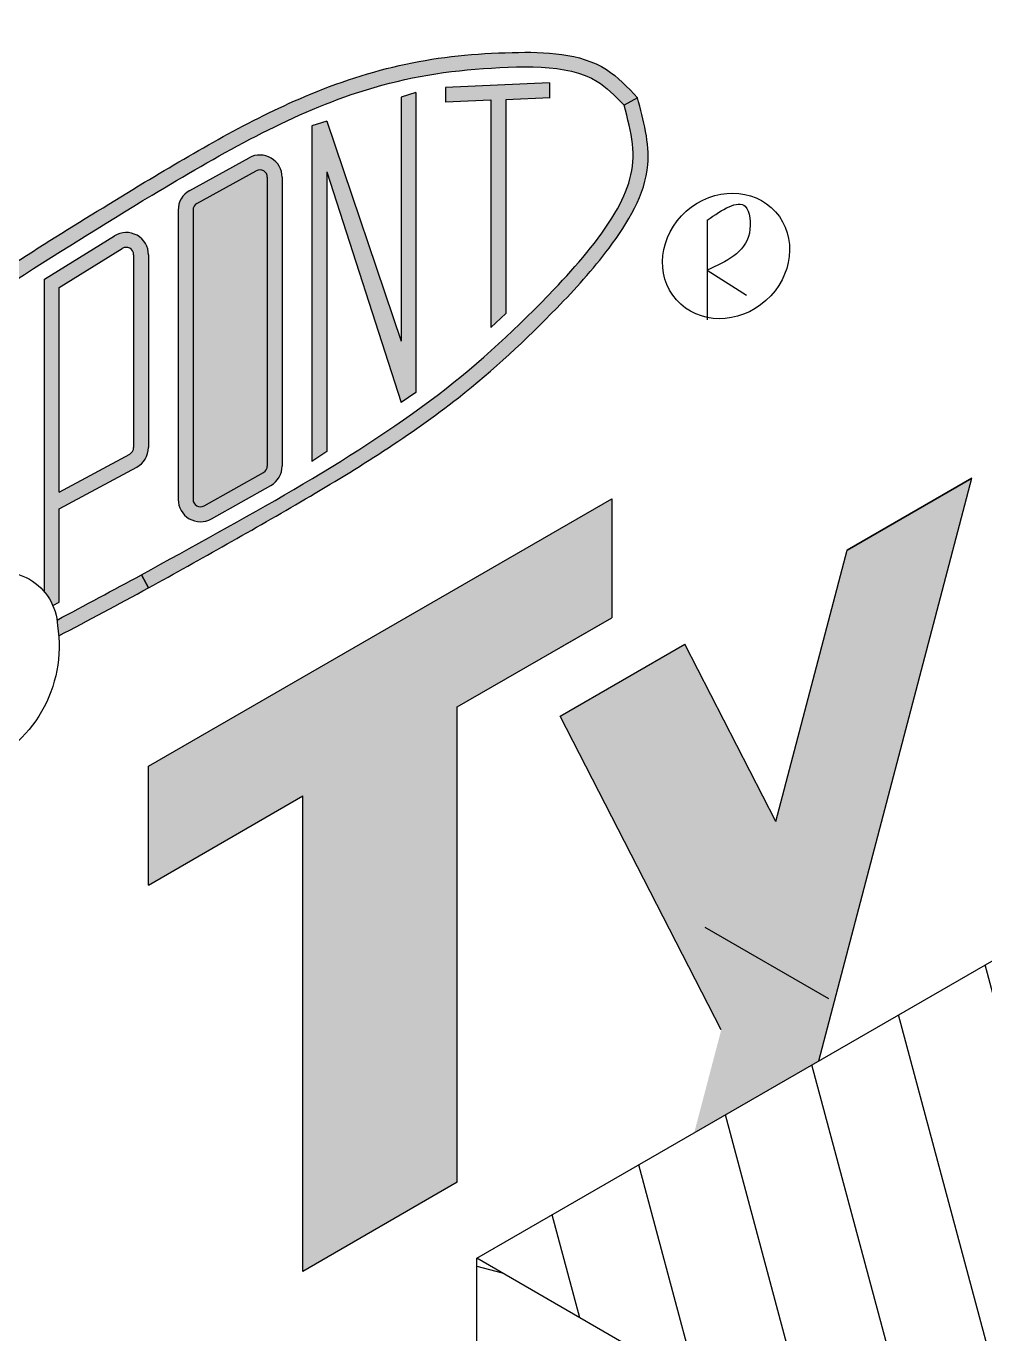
# Model space of a CAD drawing. Extents: x -30.3 to 51, y 0 to 66.
# Drawn here: x 13.346 to 15.362, y 41.537 to 44.287 of the extents above; entities that cross this region are included whole.
import ezdxf

# ---------------------------------------------------------------- set-up
doc = ezdxf.new("R2010")
doc.units = 0
doc.header["$LTSCALE"] = 1.5
doc.header["$MEASUREMENT"] = 0
for name, color, linetype in [('BRICK', 13, 'CONTINUOUS'), ('DUPONTLOGO', 242, 'CONTINUOUS'), ('FASTENING', 7, 'CONTINUOUS'), ('TYVEK_TEXT', 182, 'CONTINUOUS')]:
    doc.layers.add(name, color=color, linetype=linetype)

# ---------------------------------------------------------------- blocks, each defined once
blk = doc.blocks.new('A$C1409495A')
at = {"layer": 'DUPONTLOGO', "color": 242}
for p, q in [((0.2343235615273898, 0.523827359091797), (0.2343235615273898, 1.616091367395711e-07)), ((0.2343235615273898, 0.2619137603504669), (0.4408312526641112, 0.1288168849679323))]:
    blk.add_line(p, q, dxfattribs=at)
blk.add_ellipse((0.333973993873542, 0.3360725358395484), major_axis=(0.2603864479023359, 0.231586749987972), ratio=0.9031737347499492, dxfattribs=at)
blk.add_spline([(0.2343235615273898, 0.523827359091797), (0.4345512185534517, 0.5967801724010542), (0.456416738787766, 0.4563911861724819), (0.2343235615273898, 0.2619137603504669)], degree=3, dxfattribs=at)

msp = doc.modelspace()

# ---------------------------------------------------------------- hatches: boundary and pattern name
at = {"layer": 'BRICK', "linetype": 'CONTINUOUS'}
h = msp.add_hatch(dxfattribs=at)
h.set_pattern_fill('ANSI31', color=256, scale=1.6245, angle=59.99999999999999, style=0)
h.set_pattern_definition([(105, (49.71314095259748, 5.909963170277777), (-0.1961433131008239, -0.05255644234613058), [])])
h.paths.add_polyline_path([(22.41377784162815, 55.61160665744985), (22.39603121739803, 55.62188042727497), (21.90082583854728, 55.33597346849135), (21.9411698425885, 55.26355636475311), (21.98097064441973, 55.20562995739136), (22.01983084488719, 55.159902535382), (22.05735304483704, 55.12408238770116), (22.09313984511541, 55.09587780332481), (22.12679384656844, 55.07299707122908), (22.15791765004253, 55.05314848038975), (22.18611385638353, 55.03404031978307), (22.21119676807208, 55.01384824306887), (22.23382749412606, 54.99261736264248), (22.25487884519727, 54.97086015558347), (22.27522363193836, 54.9490890989705), (22.29573466500127, 54.92781666988324), (22.31728475503794, 54.90755534540085), (22.34074671270064, 54.88881760260268), (22.36699334864146, 54.87211591856791), (22.39658344661055, 54.85777347695139), (22.42881968275106, 54.84535628771002), (22.46269070630393, 54.83424106737624), (22.49718516650643, 54.82380453248359), (22.53129171261002, 54.81342339956199), (22.56399899384507, 54.80247438514656), (22.59429565945663, 54.79033420576862), (22.62117035868534, 54.77637957796097), (22.64396502077961, 54.76020883021827), (22.66343469501757, 54.74230673888389), (22.68068771068464, 54.72337969226346), (22.69683239706588, 54.704134078663), (22.71297708344767, 54.68527628638756), (22.73023009911466, 54.66751270374316), (22.74969977335255, 54.6515497190354), (22.77249443544687, 54.63809372056984), (22.79936648259702, 54.62760871491751), (22.8296445836584, 54.61958918171066), (22.86230147540014, 54.6132872188469), (22.89630989459172, 54.60795492422364), (22.93064257800352, 54.6028443957389), (22.96427226240321, 54.59720773128977), (22.99617168456123, 54.59029702877405), (23.0253135812468, 54.58136438608935), (23.05088218237969, 54.56979807459459), (23.07290769048144, 54.55553105949436), (23.09445098277917, 54.53608815754758), (23.15793142489133, 54.43726371716688), (23.80098681046299, 54.80853191713049)])
h.paths.add_polyline_path([(21.90082583854728, 54.14213884071993), (21.90082583854728, 54.18228208970381), (21.62288765654787, 54.02181440550838), (21.66196545177357, 53.95167013455725), (21.70176625360481, 53.89374372719546), (21.74062645407227, 53.84801630518614), (21.77814865402209, 53.81219615750531), (21.81393545430047, 53.78399157312898), (21.84758945575352, 53.76111084103306), (21.87871325922768, 53.74126225019379), (21.90690946556859, 53.7221540895872), (21.93199237725716, 53.70196201287302), (21.95462310331108, 53.68073113244668), (21.97567445438242, 53.65897392538751), (21.99601924112351, 53.63720286877479), (22.01653027418635, 53.61593043968733), (22.03808036422297, 53.59566911520505), (22.06154232188567, 53.57693137240683), (22.08778895782644, 53.56022968837211), (22.11737905579566, 53.54588724675552), (22.14961529193608, 53.53347005751411), (22.18348631548855, 53.52235483718064), (22.21798077570152, 53.51191830228551), (22.25208732179472, 53.50153716936629), (22.28479460303009, 53.49058815495066), (22.3150912686417, 53.47844797557278), (22.34196596787037, 53.46449334776516), (22.36476062996467, 53.44832260002242), (22.38423030420259, 53.43042050868809), (22.40148331986959, 53.41149346206774), (22.41762800625138, 53.39224784846677), (22.43377269263267, 53.37339005619177), (22.45102570829972, 53.35562647354736), (22.47049538253764, 53.33966348883953), (22.49329004463192, 53.32620749037401), (22.52016209178205, 53.31572248472168), (22.55044019284334, 53.30770295151483), (22.58309708458506, 53.30140098865106), (22.6171055037774, 53.29606869402781), (22.65143818718836, 53.29095816554303), (22.68506787158837, 53.2853215010939), (22.71696729374647, 53.27841079857819), (22.74610919043188, 53.26947815589349), (22.77167779156469, 53.25791184439876), (22.79370329966649, 53.24364482929852), (22.81524659196423, 53.22420192735173), (22.87872703407638, 53.12537748697104), (23.27031759824462, 53.35146240460569)])
h.paths.add_polyline_path([(21.62162144773233, 52.83025261052408), (21.62162144773233, 52.87640361708323), (20.79187927696849, 52.39735175143477), (20.79187927696849, 52.39434787264682), (22.19613611007606, 51.58359981204078), (22.9885117720897, 52.04107811380366)])
h.paths.add_polyline_path([(20.79187927696848, 51.24666425143473), (19.16477784162824, 50.30725679974219), (20.57163611007607, 49.49500679974219), (22.19873754541635, 50.43441425143471)])
h.paths.add_polyline_path([(19.16477784162824, 49.15656929974217), (18.35382855929835, 48.68686557389588), (18.43366303934399, 48.67075012135076), (18.49731625628082, 48.64995832561429), (18.54738824003512, 48.62579408297206), (18.58647902053343, 48.59956128970969), (18.61718862770216, 48.57256384211264), (18.64211709146777, 48.54610563646659), (18.66386444175657, 48.52149056905709), (18.68503070849515, 48.50002253616965), (18.70768659724142, 48.48262638363795), (18.73178551607977, 48.46871075548782), (18.75675154872627, 48.45730524529311), (18.78200877889645, 48.4474394466278), (18.80698129030694, 48.43814295306602), (18.83109316667312, 48.42844535818117), (18.85376849171095, 48.41737625554759), (18.87443134913665, 48.40396523873902), (18.89271828585621, 48.38753949269605), (18.90911570153664, 48.36861656782574), (18.92432245903504, 48.34801160590182), (18.93903742120878, 48.32653974869775), (18.95395945091423, 48.3050161379883), (18.96978741100935, 48.28425591554606), (18.98722016435094, 48.26507422314524), (19.0069565737962, 48.24828620255948), (19.02943450719536, 48.23444606386895), (19.05404785237117, 48.22306429037945), (19.07992950213945, 48.21339043370318), (19.10621234931767, 48.20467404545204), (19.13202928671708, 48.19616467723897), (19.15651320715806, 48.18711188067536), (19.17879700345502, 48.17676520737371), (19.19801356842384, 48.16437420894616), (19.21365385427324, 48.14943319525809), (19.22664105078394, 48.13241550918743), (19.23825640712946, 48.11403925186535), (19.24978117248351, 48.09502252442288), (19.26249659601951, 48.07608342799126), (19.27768392691122, 48.0579400637015), (19.29662441433205, 48.04131053268488), (19.32059930745574, 48.02691293607239), (19.3504801647005, 48.01493180852056), (19.38549978146331, 48.00341741878695), (19.42448126238577, 47.98988646915468), (19.46624771210972, 47.97185566190657), (19.50962223527683, 47.94684169932561), (19.55342793652872, 47.91236128369478), (19.59648792050707, 47.86593111729709), (19.63762529185362, 47.80506790241542), (20.57163611007607, 48.34431929974217)])
h.paths.add_polyline_path([(18.35382855929825, 47.42495802101784), (18.3538285592983, 47.53167225571428), (17.1888742075472, 46.85908554713716), (17.22795200277288, 46.78894127618607), (17.26775280460415, 46.73101486882424), (17.30661300507162, 46.6852874468149), (17.34413520502148, 46.64946729913405), (17.37992200529986, 46.62126271475771), (17.41357600675289, 46.59838198266198), (17.44469981022678, 46.57853339182277), (17.47289601656784, 46.55942523121604), (17.49797892825653, 46.53923315450175), (17.52060965431043, 46.51800227407544), (17.54166100538187, 46.49624506701621), (17.56200579212311, 46.47447401040314), (17.58251682518565, 46.45320158131618), (17.60406691522236, 46.43294025683377), (17.62752887288501, 46.41420251403562), (17.65377550882579, 46.39750083000086), (17.68336560679498, 46.38315838838432), (17.71560184293535, 46.370741199143), (17.74947286648839, 46.35962597880918), (17.78396732669307, 46.3491894439161), (17.81807387279418, 46.33880831099502), (17.85078115402946, 46.32785929657945), (17.88107781964107, 46.31571911720153), (17.90795251886973, 46.30176448939392), (17.93074718096403, 46.28559374165119), (17.95021685520195, 46.26769165031684), (17.96746987086895, 46.2487646036965), (17.98361455725073, 46.22951899009558), (17.9997592436321, 46.21066119782046), (18.01701225929904, 46.19289761517613), (18.036481933537, 46.1769346304683), (18.05927659563127, 46.16347863200276), (18.08614864278137, 46.15299362635046), (18.1164267438428, 46.1449740931436), (18.14908363558455, 46.13867213027983), (18.18309205477673, 46.13333983565671), (18.21742473818762, 46.12822930717178), (18.25105442258763, 46.12259264272269), (18.28295384474576, 46.11568194020695), (18.31209574143118, 46.10674929752228), (18.33766434256408, 46.09518298602752), (18.35968985066582, 46.08091597092729), (18.38123314296356, 46.06147306898051), (18.44471358507574, 45.96264862859977), (19.6656681542136, 46.66756707775988)])
h.paths.add_polyline_path([(16.74812144773214, 44.21837634225966), (16.74812144773215, 44.25701561788115), (15.91837927692604, 43.77796375220825), (17.32003467473581, 42.96871763097167), (18.11631425126991, 43.42844985883382)])
h.paths.add_polyline_path([(17.31742971637489, 41.82253391513708), (15.91577431856507, 42.63178003637365), (14.29387927696834, 41.69537849751046), (15.69553467477813, 40.88613237627388)])
h = msp.add_hatch(dxfattribs=at)
h.set_pattern_fill('ANSI31', color=256, scale=1.6245, angle=300.0000000000001, style=0)
h.set_pattern_definition([(345, (49.71314095259748, 5.909963170277777), (0.05255644234613062, 0.1961433131008239), [])])
h.paths.add_polyline_path([(15.69813611011834, 40.88463043687992), (14.29387927696834, 41.69537849751045), (14.2938792769684, 40.74994942510327), (15.69553819303418, 39.93850940753997), (15.69813611011829, 39.94000931566782)])
h.paths.add_polyline_path([(17.32263611007603, 42.96721569157772), (15.91837927692604, 43.77796375220827), (15.9183792769261, 42.83253467980106), (17.32003819299187, 42.02109466223776), (17.32263611007599, 42.02259457036561)])
h.paths.add_polyline_path([(20.57163611007607, 49.49500679974218), (19.16477784162833, 50.30725679974214), (19.16477784162832, 49.35882791658049), (20.56903819299148, 48.54588189161411), (20.57163611007607, 48.54738179974223)])
h.paths.add_polyline_path([(19.63762529185364, 47.80506790241541), (19.59648792050707, 47.86593111729709), (19.55342793652871, 47.9123612836948), (19.50962223527683, 47.94684169932562), (19.46624771210972, 47.97185566190659), (19.42448126238575, 47.98988646915466), (19.3854997814634, 48.00341741878694), (19.35048016470041, 48.01493180852058), (19.32059930745579, 48.02691293607237), (19.29662441433209, 48.04131053268487), (19.27768392691122, 48.05794006370152), (19.26249659601957, 48.07608342799119), (19.24978117248347, 48.09502252442293), (19.23825640712957, 48.11403925186519), (19.22664105078398, 48.13241550918738), (19.21365385427323, 48.1494331952581), (19.19801356842385, 48.16437420894616), (19.17879700345508, 48.17676520737368), (19.15651320715808, 48.18711188067537), (19.13202928671707, 48.19616467723893), (19.10621234931826, 48.20467404545235), (19.0799295021395, 48.21339043370322), (19.05404785237118, 48.22306429037945), (19.02943450719535, 48.23444606386897), (19.00695657379622, 48.24828620255946), (18.98722016435095, 48.26507422314523), (18.96978741100935, 48.28425591554605), (18.95395945091424, 48.30501613798828), (18.93903742120822, 48.32653974869855), (18.92432245903503, 48.34801160590187), (18.90911570153664, 48.36861656782575), (18.89271828585621, 48.38753949269606), (18.87443134913661, 48.40396523873905), (18.85376849171092, 48.41737625554762), (18.83109316667295, 48.42844535818124), (18.80698129030672, 48.43814295306594), (18.78200877889599, 48.44743944662805), (18.75675154872629, 48.45730524529311), (18.73178551607982, 48.46871075548779), (18.70768659724147, 48.48262638363792), (18.68503070849515, 48.50002253616965), (18.66386444175663, 48.52149056905702), (18.64211709146782, 48.54610563646652), (18.61718862770211, 48.5725638421127), (18.58647902053338, 48.59956128970973), (18.54738824003505, 48.62579408297211), (18.49731625628078, 48.64995832561429), (18.43366303934397, 48.67075012135076), (18.35382855929834, 48.68686557389588), (18.35382855929834, 47.62721663785616), (19.66497197097392, 46.87022763617908), (19.67330337757427, 46.92260903451763), (19.67510917739699, 46.96708682256315), (19.67185406726464, 47.00498231996286), (19.66500274399972, 47.037616846364), (19.65601990442477, 47.06631172141372), (19.64637024536217, 47.09238826475964), (19.63751846363487, 47.11716779604826), (19.63092925606496, 47.14197163492746), (19.62766790038057, 47.16788362955854), (19.62720199793122, 47.19503774216011), (19.62859973097191, 47.22333046346498), (19.63092928175797, 47.25265828420811), (19.63325883254334, 47.282917695116), (19.63465656558403, 47.31400518692816), (19.63419066313469, 47.34581725037484), (19.63092930745028, 47.37825037618929), (19.62441966765251, 47.41150850703087), (19.61612486032973, 47.4470253932669), (19.60798698893704, 47.486542237191), (19.60194815692958, 47.53180024109692), (19.59995046776241, 47.58454060727856), (19.60393602489065, 47.64650453802961), (19.61584693176935, 47.719433235644)])
at = {"layer": 'DUPONTLOGO'}
h = msp.add_hatch(color=256, dxfattribs=at)
edge = h.paths.add_edge_path()
edge.add_spline(control_points=[(13.59514009067264, 43.95874030722057), (13.4618972280987, 43.87734941821892), (13.19766745452491, 43.71594567953867), (12.86208263807114, 43.45767721349778), (12.57525694328318, 43.21063446886802), (12.57500092214762, 43.01391763878555), (12.57491657249214, 42.94910659570169)], knot_values=[0, 0, 0, 0, 0.2326628988775917, 0.4613865531098924, 0.6535218754829092, 0.7479263056417517, 0.7479263056417517, 0.7479263056417517, 0.7479263056417517], degree=3, periodic=0)
edge.add_spline(control_points=[(12.57491657249214, 42.94910659570169), (12.57517205008716, 42.94748409661582), (12.57542752768216, 42.94586159752998), (12.57568422766292, 42.94424013915343)], knot_values=[0, 0, 0, 0, 0.002347442690703379, 0.002347442690703379, 0.002347442690703379, 0.002347442690703379], degree=3, periodic=0)
edge.add_line((12.57568422766292, 42.94424013915337), (12.60655857596199, 42.94912943759066))
edge.add_spline(control_points=[(12.60655857596198, 42.94912943759065), (12.60642885127359, 42.94993015740004), (12.60629943559504, 42.95073522700383), (12.60617024844126, 42.95154465090896)], knot_values=[0.001174582396085617, 0.001174582396085617, 0.001174582396085617, 0.001174582396085617, 0.002358172592852494, 0.002358172592852494, 0.002358172592852494, 0.002358172592852494], degree=3, periodic=0)
edge.add_spline(control_points=[(12.60617024844781, 42.95154465086923), (12.60630245920867, 43.02943049767739), (12.60800538022597, 43.10076140729779), (12.66168280487548, 43.22306716004078), (12.71093313093672, 43.27923303913268), (12.85306182156294, 43.40981922388544), (12.94642719431161, 43.48170199920163), (13.12313883386134, 43.61650337665925), (13.21205131890867, 43.67949427490336), (13.404792979521, 43.80584202594414), (13.50797163076943, 43.8688748024988), (13.61112383755647, 43.93188733093208)], knot_values=[0.001204580648238207, 0.001204580648238207, 0.001204580648238207, 0.001204580648238207, 0.1148556554967574, 0.1148556554967574, 0.2297113109935148, 0.2297113109935148, 0.3984913275604529, 0.3984913275604529, 0.5672713441273911, 0.5672713441273911, 0.7479263056417517, 0.7479263056417517, 0.7479263056417517, 0.7479263056417517], degree=3, periodic=0)
edge.add_spline(control_points=[(13.61112383755647, 43.93188733093208), (13.74753560128495, 44.01308395807678), (13.88306942593357, 44.09289709132306), (14.11529465317147, 44.17206912278595), (14.20081380659924, 44.18949987521429), (14.38076067969461, 44.20352630397704), (14.48439384567585, 44.20939267003201), (14.56610866673484, 44.15928663979515), (14.58422550448998, 44.14123860987547), (14.60362968346947, 44.12082738505165)], knot_values=[0, 0, 0, 0, 0.2378461726929006, 0.2378461726929006, 0.3759363467751121, 0.3759363467751121, 0.5140265208573236, 0.5140265208573236, 0.5560477353908875, 0.5560477353908875, 0.5560477353908875, 0.5560477353908875], degree=3, periodic=0)
edge.add_line((14.60362968346956, 44.12082738505162), (14.63172690648025, 44.13660659570171))
edge.add_spline(control_points=[(14.63172690648028, 44.13660659570169), (14.61111498828916, 44.15842643776556), (14.54342610431133, 44.23008210533489), (14.35585271141802, 44.23594905736741), (14.14474157816705, 44.21592734560061), (13.87834699565358, 44.12731407857313), (13.7048448934572, 44.0240401004658), (13.59514009067264, 43.95874030722057)], knot_values=[0, 0, 0, 0, 0.04405701235799464, 0.1446818277776674, 0.2573902707972445, 0.3686265973318987, 0.5599067828171413, 0.5599067828171413, 0.5599067828171413, 0.5599067828171413], degree=3, periodic=0)
for points in [[(13.94707173948622, 43.37157227250264), (13.97832173948596, 43.39223512058819), (13.97832173948644, 43.98031728500649), (14.13457173948622, 43.49554936101708), (14.16582173948617, 43.5162122091028), (14.16582173948619, 44.14757576286217), (14.13457173948644, 44.13753220671119), (14.13457173948639, 43.62478153937689), (13.97832173948632, 44.08731442595609), (13.94707173948619, 44.07727086980504)], [(14.35466312224946, 44.13241688254927), (14.44707173948607, 44.13638711223475), (14.44707173948614, 44.16766594100192), (14.22832173948617, 44.15826759948711), (14.22832173948617, 44.12698877071995), (14.32341312224946, 44.13107426233287), (14.32341312224946, 43.65322989081405), (14.35466312224946, 43.68249485751422)], [(13.88457173948607, 43.96914070631117, 0.5705986825332025), (13.8150886630159, 44.01020334752331), (13.69008866301577, 43.94138143360447, 0.2733997692986072), (13.66582173948609, 43.90031879239237), (13.6658217394863, 43.29156769805694, 0.5736723652124411), (13.73568419119567, 43.25071622698294), (13.86068419119554, 43.3210547334828, 0.2709125763483361), (13.88457173948619, 43.36190620455681)]]:
    msp.add_hatch(color=256, dxfattribs=at).paths.add_polyline_path(points)
h = msp.add_hatch(color=256, dxfattribs=at)
edge = h.paths.add_edge_path()
edge.add_spline(control_points=[(14.63172690648028, 44.13660659570169), (14.64465410493015, 44.08910194494012), (14.67506337447696, 43.97735447426123), (14.58029827416925, 43.82137559654451), (14.43884642288434, 43.66598987479079), (14.23339102374187, 43.47512456283604), (13.93660468199034, 43.29094436083155), (13.71379399580631, 43.16687279273611), (13.6033217394862, 43.10535659570166)], knot_values=[0, 0, 0, 0, 0.07140672790437241, 0.16797347427779, 0.251697098529822, 0.3916885399395568, 0.5846187000068773, 0.7743438912938334, 0.7743438912938334, 0.7743438912938334, 0.7743438912938334], degree=3, periodic=0)
edge.add_line((13.6033217394862, 43.10535659570173), (13.58855619544078, 43.13290276905885))
edge.add_spline(control_points=[(13.58855613943581, 43.13290273789735), (13.80276901555338, 43.25217637894622), (14.02119877980752, 43.36628598137778), (14.30039991085625, 43.57913250050401), (14.38199362788221, 43.65492105639475), (14.50372080744567, 43.78319985177273), (14.54992455905306, 43.83607097650869), (14.61314040940736, 43.94235034049395), (14.62753723550834, 43.98801639470488), (14.61835919953503, 44.06496525458527), (14.61134936429027, 44.09229819968731), (14.60362968346947, 44.12082738505159)], knot_values=[0.0002505584379334802, 0.0002505584379334802, 0.0002505584379334802, 0.0002505584379334802, 0.3681301305683303, 0.3681301305683303, 0.5353339496185356, 0.5353339496185356, 0.6400473331687101, 0.6400473331687101, 0.7273425474151587, 0.7273425474151587, 0.7705355621334626, 0.7705355621334626, 0.7705355621334626, 0.7705355621334626], degree=3, periodic=0)
edge.add_line((14.60362968346947, 44.12082738505161), (14.63172690648019, 44.13660659570169))
h = msp.add_hatch(color=256, dxfattribs=at)
h.paths.add_polyline_path([(13.41582173960033, 43.30700769440565), (13.56386022778792, 43.38679957783136, 0.275800775116446), (13.57207173927565, 43.4005538794455), (13.57207173944992, 43.80621341239256, 0.588095559058059), (13.548204160204, 43.81948746650402), (13.41582173979803, 43.73728405055085)], flags=16)
edge = h.paths.add_edge_path()
edge.add_arc((13.29339754618338, 43.02061967948267), 0.1188454220048194, 23.72908569242336, 39.89990447274311)
edge.add_line((13.38457173949935, 43.09685287962989), (13.38457173972936, 43.75466386881731))
edge.add_line((13.38457173972936, 43.75466386881731), (13.53171900171229, 43.84603557471348))
edge.add_arc((13.55644673944991, 43.80621341239927), 0.04687500000000371, -2.4595976810815046e-08, 121.83838590974469, ccw=False)
edge.add_line((13.60332173944992, 43.80621341237914), (13.60332173927577, 43.40055387943209))
edge.add_arc((13.55644673927576, 43.40055387945222), 0.04687500000000619, 298.3244090050853, 359.9999999753953, ccw=False)
edge.add_line((13.57868720481235, 43.35929097458942), (13.41582173958407, 43.27150743684407))
edge.add_line((13.41582173958407, 43.27150743684407), (13.41582173949392, 43.07578898459547))
edge.add_line((13.41582173949392, 43.07578898459547), (13.40219558964299, 43.06844456914134))
h = msp.add_hatch(color=256, dxfattribs=at)
edge = h.paths.add_edge_path()
edge.add_arc((13.29339754618337, 43.02061967948265), 0.1188454220048194, 2.708658705008718, 8.28048422070314)
edge.add_line((13.41100399295714, 43.03773569562989), (13.41230338128309, 43.03842914976853))
edge.add_line((13.41230338128309, 43.03842914976853), (13.41438265885408, 43.03953903776373))
edge.add_line((13.41438265885408, 43.03953903776373), (13.41646260818517, 43.04064950492823))
edge.add_line((13.41646260818517, 43.04064950492823), (13.41854322142283, 43.04176054311807))
edge.add_line((13.41854322142283, 43.04176054311807), (13.42062449071356, 43.04287214418932))
edge.add_line((13.42062449071356, 43.04287214418932), (13.42270640820386, 43.04398429999802))
edge.add_line((13.42270640820386, 43.04398429999802), (13.42478896604023, 43.04509700240024))
edge.add_line((13.42478896604023, 43.04509700240024), (13.42687215636915, 43.04621024325202))
edge.add_line((13.42687215636915, 43.04621024325202), (13.42895597133711, 43.04732401440943))
edge.add_line((13.42895597133711, 43.04732401440943), (13.43104040309063, 43.04843830772851))
edge.add_line((13.43104040309063, 43.04843830772851), (13.43312544377618, 43.04955311506533))
edge.add_line((13.43312544377618, 43.04955311506533), (13.43521108554026, 43.05066842827594))
edge.add_line((13.43521108554026, 43.05066842827594), (13.43729732052937, 43.0517842392164))
edge.add_line((13.43729732052937, 43.0517842392164), (13.43938414089, 43.05290053974274))
edge.add_line((13.43938414089, 43.05290053974274), (13.44147153876864, 43.05401732171106))
edge.add_line((13.44147153876864, 43.05401732171106), (13.44355950631179, 43.05513457697737))
edge.add_line((13.44355950631179, 43.05513457697737), (13.44564803566594, 43.05625229739776))
edge.add_line((13.44564803566594, 43.05625229739776), (13.44773711897758, 43.05737047482827))
edge.add_line((13.44773711897758, 43.05737047482827), (13.44982674839322, 43.05848910112496))
edge.add_line((13.44982674839322, 43.05848910112496), (13.45191691605934, 43.05960816814387))
edge.add_line((13.45191691605934, 43.05960816814387), (13.45400761412243, 43.06072766774108))
edge.add_line((13.45400761412243, 43.06072766774108), (13.45609883472899, 43.06184759177263))
edge.add_line((13.45609883472899, 43.06184759177263), (13.45819057002553, 43.06296793209458))
edge.add_line((13.45819057002553, 43.06296793209458), (13.46028281215851, 43.06408868056299))
edge.add_line((13.46028281215851, 43.06408868056299), (13.46237555327446, 43.0652098290339))
edge.add_line((13.46237555327446, 43.0652098290339), (13.46446878551985, 43.06633136936338))
edge.add_line((13.46446878551985, 43.06633136936338), (13.46656250104118, 43.06745329340747))
edge.add_line((13.46656250104118, 43.06745329340747), (13.46865669198494, 43.06857559302225))
edge.add_line((13.46865669198494, 43.06857559302225), (13.47075135049764, 43.06969826006376))
edge.add_line((13.47075135049764, 43.06969826006376), (13.47284646872575, 43.07082128638805))
edge.add_line((13.47284646872575, 43.07082128638805), (13.47494203881579, 43.07194466385119))
edge.add_line((13.47494203881579, 43.07194466385119), (13.47703805291424, 43.07306838430922))
edge.add_line((13.47703805291424, 43.07306838430922), (13.47913450316758, 43.07419243961822))
edge.add_line((13.47913450316758, 43.07419243961822), (13.48123138172233, 43.07531682163421))
edge.add_line((13.48123138172233, 43.07531682163421), (13.48332868072496, 43.07644152221327))
edge.add_line((13.48332868072496, 43.07644152221327), (13.48542639232199, 43.07756653321145))
edge.add_line((13.48542639232199, 43.07756653321145), (13.4875245086599, 43.0786918464848))
edge.add_line((13.4875245086599, 43.0786918464848), (13.48962302188518, 43.07981745388938))
edge.add_line((13.48962302188518, 43.07981745388938), (13.49172192414433, 43.08094334728126))
edge.add_line((13.49172192414433, 43.08094334728126), (13.49382120758383, 43.08206951851646))
edge.add_line((13.49382120758383, 43.08206951851646), (13.4959208643502, 43.08319595945107))
edge.add_line((13.4959208643502, 43.08319595945107), (13.49802088658992, 43.08432266194113))
edge.add_line((13.49802088658992, 43.08432266194113), (13.50012126644948, 43.0854496178427))
edge.add_line((13.50012126644948, 43.0854496178427), (13.50222199607537, 43.08657681901182))
edge.add_line((13.50222199607537, 43.08657681901182), (13.50432306761411, 43.08770425730457))
edge.add_line((13.50432306761411, 43.08770425730457), (13.50642447321216, 43.08883192457699))
edge.add_line((13.50642447321216, 43.08883192457699), (13.50852620501604, 43.08995981268514))
edge.add_line((13.50852620501604, 43.08995981268514), (13.51062825517223, 43.09108791348508))
edge.add_line((13.51062825517223, 43.09108791348508), (13.51273061582722, 43.09221621883285))
edge.add_line((13.51273061582722, 43.09221621883285), (13.51483327912752, 43.09334472058451))
edge.add_line((13.51483327912752, 43.09334472058451), (13.51693623721961, 43.09447341059613))
edge.add_line((13.51693623721961, 43.09447341059613), (13.51903948225, 43.09560228072376))
edge.add_line((13.51903948225, 43.09560228072376), (13.52114300636517, 43.09673132282344))
edge.add_line((13.52114300636517, 43.09673132282344), (13.52324680171161, 43.09786052875125))
edge.add_line((13.52324680171161, 43.09786052875125), (13.52535086043583, 43.09898989036322))
edge.add_line((13.52535086043583, 43.09898989036322), (13.52745517468431, 43.10011939951542))
edge.add_line((13.52745517468431, 43.10011939951542), (13.52955973660355, 43.10124904806391))
edge.add_line((13.52955973660355, 43.10124904806391), (13.53166453834004, 43.10237882786473))
edge.add_line((13.53166453834004, 43.10237882786473), (13.53376957204029, 43.10350873077395))
edge.add_line((13.53376957204029, 43.10350873077395), (13.53587482985077, 43.10463874864762))
edge.add_line((13.53587482985077, 43.10463874864762), (13.53798030391799, 43.10576887334179))
edge.add_line((13.53798030391799, 43.10576887334179), (13.54008598638843, 43.10689909671252))
edge.add_line((13.54008598638843, 43.10689909671252), (13.5421918694086, 43.10802941061587))
edge.add_line((13.5421918694086, 43.10802941061587), (13.54429794512498, 43.10915980690789))
edge.add_line((13.54429794512498, 43.10915980690789), (13.54640420568409, 43.11029027744463))
edge.add_line((13.54640420568409, 43.11029027744463), (13.54851064323239, 43.11142081408216))
edge.add_line((13.54851064323239, 43.11142081408216), (13.55061724991639, 43.11255140867652))
edge.add_line((13.55061724991639, 43.11255140867652), (13.55272401788258, 43.11368205308378))
edge.add_line((13.55272401788258, 43.11368205308378), (13.55483093927746, 43.11481273915998))
edge.add_line((13.55483093927746, 43.11481273915998), (13.55693800624752, 43.11594345876119))
edge.add_line((13.55693800624752, 43.11594345876119), (13.55904521093926, 43.11707420374345))
edge.add_line((13.55904521093926, 43.11707420374345), (13.56115254549916, 43.11820496596283))
edge.add_line((13.56115254549916, 43.11820496596283), (13.56326000207373, 43.11933573727539))
edge.add_line((13.56326000207373, 43.11933573727539), (13.56536757280945, 43.12046650953716))
edge.add_line((13.56536757280945, 43.12046650953716), (13.56747524985282, 43.12159727460421))
edge.add_line((13.56747524985282, 43.12159727460421), (13.56958302535034, 43.1227280243326))
edge.add_line((13.56958302535034, 43.1227280243326), (13.57169089144849, 43.12385875057839))
edge.add_line((13.57169089144849, 43.12385875057839), (13.57379884029379, 43.12498944519761))
edge.add_line((13.57379884029379, 43.12498944519761), (13.5759068640327, 43.12612010004634))
edge.add_line((13.5759068640327, 43.12612010004634), (13.57801495481173, 43.12725070698063))
edge.add_line((13.57801495481173, 43.12725070698063), (13.58012310477738, 43.12838125785653))
edge.add_line((13.58012310477738, 43.12838125785653), (13.58223130607614, 43.12951174453011))
edge.add_line((13.58223130607614, 43.12951174453011), (13.58433955085449, 43.1306421588574))
edge.add_line((13.58433955085449, 43.1306421588574), (13.58644783125895, 43.13177249269447))
edge.add_line((13.58644783125895, 43.13177249269447), (13.58855613943599, 43.13290273789737))
edge.add_line((13.58855613943599, 43.13290273789737), (13.60332168290304, 43.10535656552027))
edge.add_line((13.60332168290304, 43.10535656552027), (13.60121344509738, 43.10422648938793))
edge.add_line((13.60121344509738, 43.10422648938793), (13.59910515848567, 43.10309638925321))
edge.add_line((13.59910515848567, 43.10309638925321), (13.59699688742821, 43.10196630147646))
edge.add_line((13.59699688742821, 43.10196630147646), (13.5948886397021, 43.10083623223668))
edge.add_line((13.5948886397021, 43.10083623223668), (13.59278042308448, 43.09970618771285))
edge.add_line((13.59278042308448, 43.09970618771285), (13.59067224535246, 43.09857617408396))
edge.add_line((13.59067224535246, 43.09857617408396), (13.58856411428317, 43.097446197529))
edge.add_line((13.58856411428317, 43.097446197529), (13.58645603765372, 43.09631626422696))
edge.add_line((13.58645603765372, 43.09631626422696), (13.58434802324124, 43.09518638035683))
edge.add_line((13.58434802324124, 43.09518638035683), (13.58224007882284, 43.0940565520976))
edge.add_line((13.58224007882284, 43.0940565520976), (13.58013221217564, 43.09292678562824))
edge.add_line((13.58013221217564, 43.09292678562824), (13.57802443107678, 43.09179708712777))
edge.add_line((13.57802443107678, 43.09179708712777), (13.57591674330336, 43.09066746277514))
edge.add_line((13.57591674330336, 43.09066746277514), (13.57380915663252, 43.08953791874938))
edge.add_line((13.57380915663252, 43.08953791874938), (13.57170167884136, 43.08840846122945))
edge.add_line((13.57170167884136, 43.08840846122945), (13.56959431770701, 43.08727909639434))
edge.add_line((13.56959431770701, 43.08727909639434), (13.56748708100659, 43.08614983042305))
edge.add_line((13.56748708100659, 43.08614983042305), (13.56537997651722, 43.08502066949457))
edge.add_line((13.56537997651722, 43.08502066949457), (13.56327301201603, 43.08389161978787))
edge.add_line((13.56327301201603, 43.08389161978787), (13.56116619528013, 43.08276268748195))
edge.add_line((13.56116619528013, 43.08276268748195), (13.55905953408664, 43.08163387875581))
edge.add_line((13.55905953408664, 43.08163387875581), (13.55695303621268, 43.08050519978842))
edge.add_line((13.55695303621268, 43.08050519978842), (13.55484670943538, 43.07937665675878))
edge.add_line((13.55484670943538, 43.07937665675878), (13.55274056153185, 43.07824825584586))
edge.add_line((13.55274056153185, 43.07824825584586), (13.55063460027922, 43.07712000322867))
edge.add_line((13.55063460027922, 43.07712000322867), (13.54852883345461, 43.07599190508619))
edge.add_line((13.54852883345461, 43.07599190508619), (13.54642326883513, 43.07486396759742))
edge.add_line((13.54642326883513, 43.07486396759742), (13.54431791419792, 43.07373619694132))
edge.add_line((13.54431791419792, 43.07373619694132), (13.54221277732007, 43.07260859929691))
edge.add_line((13.54221277732007, 43.07260859929691), (13.54010786597873, 43.07148118084315))
edge.add_line((13.54010786597873, 43.07148118084315), (13.53800318795101, 43.07035394775905))
edge.add_line((13.53800318795101, 43.07035394775905), (13.53589875101403, 43.06922690622359))
edge.add_line((13.53589875101403, 43.06922690622359), (13.5337945629449, 43.06810006241576))
edge.add_line((13.5337945629449, 43.06810006241576), (13.53169063152076, 43.06697342251455))
edge.add_line((13.53169063152076, 43.06697342251455), (13.52958696451873, 43.06584699269894))
edge.add_line((13.52958696451873, 43.06584699269894), (13.52748356971592, 43.06472077914793))
edge.add_line((13.52748356971592, 43.06472077914793), (13.52538045488945, 43.0635947880405))
edge.add_line((13.52538045488945, 43.0635947880405), (13.52327762781644, 43.06246902555564))
edge.add_line((13.52327762781644, 43.06246902555564), (13.52117509627402, 43.06134349787235))
edge.add_line((13.52117509627402, 43.06134349787235), (13.51907286803931, 43.0602182111696))
edge.add_line((13.51907286803931, 43.0602182111696), (13.51697095088941, 43.05909317162639))
edge.add_line((13.51697095088941, 43.05909317162639), (13.51486935260147, 43.0579683854217))
edge.add_line((13.51486935260147, 43.0579683854217), (13.51276808095259, 43.05684385873452))
edge.add_line((13.51276808095259, 43.05684385873452), (13.51066714371991, 43.05571959774385))
edge.add_line((13.51066714371991, 43.05571959774385), (13.50856654868053, 43.05459560862867))
edge.add_line((13.50856654868053, 43.05459560862867), (13.50646630361159, 43.05347189756797))
edge.add_line((13.50646630361159, 43.05347189756797), (13.50436641629019, 43.05234847074074))
edge.add_line((13.50436641629019, 43.05234847074074), (13.50226689449346, 43.05122533432596))
edge.add_line((13.50226689449346, 43.05122533432596), (13.50016774599853, 43.05010249450262))
edge.add_line((13.50016774599853, 43.05010249450262), (13.49806897858251, 43.04897995744972))
edge.add_line((13.49806897858251, 43.04897995744972), (13.49597060002251, 43.04785772934623))
edge.add_line((13.49597060002251, 43.04785772934623), (13.49387261809568, 43.04673581637116))
edge.add_line((13.49387261809568, 43.04673581637116), (13.49177504057911, 43.04561422470349))
edge.add_line((13.49177504057911, 43.04561422470349), (13.48967787524994, 43.0444929605222))
edge.add_line((13.48967787524994, 43.0444929605222), (13.4875811298853, 43.04337203000629))
edge.add_line((13.4875811298853, 43.04337203000629), (13.48548481226227, 43.04225143933473))
edge.add_line((13.48548481226227, 43.04225143933473), (13.48338893015802, 43.04113119468654))
edge.add_line((13.48338893015802, 43.04113119468654), (13.48129349134964, 43.04001130224067))
edge.add_line((13.48129349134964, 43.04001130224067), (13.47919850361425, 43.03889176817614))
edge.add_line((13.47919850361425, 43.03889176817614), (13.47710397472899, 43.03777259867193))
edge.add_line((13.47710397472899, 43.03777259867193), (13.47500991247096, 43.03665379990701))
edge.add_line((13.47500991247096, 43.03665379990701), (13.47291632461729, 43.0355353780604))
edge.add_line((13.47291632461729, 43.0355353780604), (13.47082321894511, 43.03441733931106))
edge.add_line((13.47082321894511, 43.03441733931106), (13.46873060323152, 43.033299689838))
edge.add_line((13.46873060323152, 43.033299689838), (13.46663848525366, 43.0321824358202))
edge.add_line((13.46663848525366, 43.0321824358202), (13.46454687278864, 43.03106558343664))
edge.add_line((13.46454687278864, 43.03106558343664), (13.46245577361359, 43.02994913886631))
edge.add_line((13.46245577361359, 43.02994913886631), (13.46036519550561, 43.02883310828821))
edge.add_line((13.46036519550561, 43.02883310828821), (13.45827514624185, 43.02771749788133))
edge.add_line((13.45827514624185, 43.02771749788133), (13.45618563359941, 43.02660231382464))
edge.add_line((13.45618563359941, 43.02660231382464), (13.45409666535541, 43.02548756229714))
edge.add_line((13.45409666535541, 43.02548756229714), (13.45200824928698, 43.02437324947783))
edge.add_line((13.45200824928698, 43.02437324947783), (13.44992039317124, 43.02325938154567))
edge.add_line((13.44992039317124, 43.02325938154567), (13.44783310478531, 43.02214596467967))
edge.add_line((13.44783310478531, 43.02214596467967), (13.4457463919063, 43.02103300505882))
edge.add_line((13.4457463919063, 43.02103300505882), (13.44366026231134, 43.01992050886209))
edge.add_line((13.44366026231134, 43.01992050886209), (13.44157472377756, 43.01880848226849))
edge.add_line((13.44157472377756, 43.01880848226849), (13.43948978408206, 43.017696931457))
edge.add_line((13.43948978408206, 43.017696931457), (13.43740545100198, 43.0165858626066))
edge.add_line((13.43740545100198, 43.0165858626066), (13.43532173231442, 43.01547528189628))
edge.add_line((13.43532173231442, 43.01547528189628), (13.43323863579652, 43.01436519550504))
edge.add_line((13.43323863579652, 43.01436519550504), (13.43115616922539, 43.01325560961186))
edge.add_line((13.43115616922539, 43.01325560961186), (13.42907434037816, 43.01214653039573))
edge.add_line((13.42907434037816, 43.01214653039573), (13.42699315703194, 43.01103796403564))
edge.add_line((13.42699315703194, 43.01103796403564), (13.42491262696386, 43.00992991671058))
edge.add_line((13.42491262696386, 43.00992991671058), (13.42283275795103, 43.00882239459953))
edge.add_line((13.42283275795103, 43.00882239459953), (13.42075355777058, 43.00771540388148))
edge.add_line((13.42075355777058, 43.00771540388148), (13.41867503419963, 43.00660895073543))
edge.add_line((13.41867503419963, 43.00660895073543), (13.41659719501529, 43.00550304134036))
edge.add_line((13.41659719501529, 43.00550304134036), (13.41465902358157, 43.00447163811373))
edge.add_arc((13.14000184728732, 42.98333782923646), 0.2754690588207564, 4.400018859347582, 8.959005752613063)
at = {"layer": 'TYVEK_TEXT'}
for points in [[(14.75111939212663, 41.95936620108139), (15.01337891854583, 42.11078180925706), (15.33537254705504, 43.33601902840422), (15.07311302063587, 43.18460342022843), (14.92317050876659, 42.61404819798608), (14.73160666968968, 42.98743463657978), (14.46934714327061, 42.83601902840419), (14.80802227786546, 42.17589077582822)], [(13.92808126590534, 42.66785659570164), (13.92808126590534, 41.66785659570166), (14.25284079232447, 41.85535659570166), (14.25284079232459, 42.85535659570164), (14.57760031874374, 43.04285659570166), (14.57760031874374, 43.29285659570166), (13.60332173948619, 42.73035659570166), (13.60332173948619, 42.48035659570166)]]:
    msp.add_hatch(color=256, dxfattribs=at).paths.add_polyline_path(points)

# ---------------------------------------------------------------- linework, layer by layer
at = {"layer": 'BRICK', "linetype": 'CONTINUOUS'}
for p, q in [((14.29387927696834, 41.69537849751046), (15.91837927692601, 42.63328400978457)), ((15.69813611011834, 40.88463043687993), (14.29387927696834, 41.69537849751046)), ((14.29387927696841, 40.74994942510327), (14.29387927696834, 41.69537849751046))]:
    msp.add_line(p, q, dxfattribs=at)
at = {"layer": 'DUPONTLOGO'}
for p, q in [((14.16582173948619, 44.14757576286217), (14.1345717394863, 44.13753220671116)), ((14.16582173948619, 44.14757576286217), (14.16582173948619, 43.51621220910281)), ((14.44707173948619, 44.16766594100192), (14.22832173948619, 44.15826759948711)), ((14.22832173948619, 44.15826759948711), (14.22832173948619, 44.12698877071995)), ((14.44707173948619, 44.16766594100192), (14.44707173948607, 44.13638711223475)), ((14.13457173948643, 44.13753220671116), (14.13457173948643, 43.62478153937712)), ((14.32341312224956, 44.13107426233287), (14.22832173948609, 44.12698877071995)), ((14.32341312224946, 44.13174557244107), (14.32341312224946, 43.65322989081411)), ((14.44841312224944, 44.13644474319846), (14.35466312224946, 44.13241688254927)), ((14.35466312224946, 44.13241688254927), (14.35466312224946, 43.68249485751418)), ((14.63172690648024, 44.13660659570169), (14.60362968346952, 44.12082738505158)), ((13.97832173948632, 44.08731442595609), (13.94707173948619, 44.07727086980504)), ((13.94707173948619, 44.07727086980504), (13.94707173948619, 43.37157227250263)), ((13.97832173948632, 44.08731442595609), (14.1345717394863, 43.6247815393772)), ((13.69008866301577, 43.94138143360447), (13.8150886630159, 44.01020334752331)), ((13.70516071399618, 43.91400633946312), (13.83016071399605, 43.98282825338193)), ((13.85332173948619, 43.96914070631123), (13.85332173948619, 43.36190620455687)), ((13.88457173948607, 43.96914070631117), (13.88457173948619, 43.36190620455681)), ((13.97832173948641, 43.98031728500649), (14.13457173948619, 43.49554936101708)), ((13.97832173948641, 43.9803172850066), (13.97832173948596, 43.39223512058833)), ((13.66582173948609, 43.90031879239235), (13.6658217394863, 43.29156769805694)), ((13.69707173948632, 43.9003187923924), (13.6970717394862, 43.29156769805697)), ((13.38457173972926, 43.75466386881723), (13.53171900171229, 43.84603557471348)), ((13.41582173979803, 43.73728405055085), (13.548204160204, 43.81948746650402)), ((13.57207173944992, 43.80621341239256), (13.57207173927565, 43.4005538794455)), ((13.60332173944992, 43.80621341237914), (13.60332173927577, 43.40055387943209)), ((13.38457173949935, 43.09685287962991), (13.38457173972936, 43.7546638688172)), ((13.41582173960033, 43.30700769440565), (13.41582173979803, 43.73728405055085)), ((14.35466312224946, 43.68249485751421), (14.32341312224956, 43.6532298908142)), ((14.16582173948619, 43.51621220910281), (14.13457173948619, 43.49554936101708)), ((13.41582173960023, 43.30700769440559), (13.56386022778792, 43.38679957783136)), ((13.97832173948596, 43.3922351205882), (13.94707173948619, 43.37157227250263)), ((13.41582173958419, 43.27150743684413), (13.57868720481235, 43.35929097458942)), ((13.72035922338931, 43.2779505410323), (13.84535922338931, 43.34828904753221)), ((13.73568419119567, 43.25071622698294), (13.86068419119554, 43.3210547334828)), ((13.41582173949392, 43.07578898459547), (13.41582173958407, 43.27150743684398)), ((13.58855613943602, 43.13290273789737), (13.60332168296496, 43.1053565654047)), ((13.60332173948619, 43.10535659570166), (13.58855808852568, 43.13289923737448)), ((13.40219558964299, 43.06844456914135), (13.41582173949392, 43.07578898459547))]:
    msp.add_line(p, q, dxfattribs=at)
for centre, radius, start, end in [((13.83769673948609, 43.96914070631117), 0.04687499999999999, 0, 118.8360950130638), ((13.8376967394862, 43.96914070631123), 0.01562499999999999, 0, 118.8360950130791), ((13.71269673948609, 43.90031879239235), 0.04687499999999999, 118.8360950130773, 180), ((13.7126967394863, 43.9003187923924), 0.01562499999999999, 118.8360950130773, 180), ((13.55644673944992, 43.80621341239928), 0.04687499999999999, 359.9999999753909, 121.8383859097844), ((13.55644673944992, 43.80621341239928), 0.01562499999999999, 359.9999999753909, 121.8383859097844), ((13.55644673927575, 43.40055387945223), 0.01562499999999999, 298.3244090050583, 359.9999999753742), ((13.55644673927575, 43.40055387945223), 0.04687499999999999, 298.3244090050583, 359.9999999753742), ((13.8376967394862, 43.36190620455687), 0.01562499999999999, 299.3668080741881, 0), ((13.8376967394862, 43.36190620455681), 0.04687499999999999, 299.3668080742087, 1.058488597991058e-11), ((13.7126967394863, 43.29156769805694), 0.04687499999999999, 180.0000000000094, 299.3668080741979), ((13.71269673948619, 43.29156769805697), 0.01562499999999999, 180, 299.3668080742087)]:
    msp.add_arc(centre, radius, start, end, dxfattribs=at)
for points in [[(13.59514009067264, 43.95874030722057), (13.93248335385145, 44.13916192517404), (14.14428705429348, 44.20723008103828), (14.36837578497419, 44.23166393651587), (14.56639091416421, 44.19572756879693), (14.63172690648028, 44.13660659570169)], [(13.6033217394862, 43.10535659570166), (13.9333818112875, 43.29255419674933), (14.2550968046555, 43.50559797088186), (14.46208428428711, 43.69413602525724), (14.57209336849813, 43.82037620278657), (14.65358406908147, 43.99547563664924), (14.63172690648028, 44.13660659570169)], [(12.57491657249214, 42.94910659570169), (12.59245548085549, 43.13709907541266), (12.83792994327926, 43.4327444993774), (13.2023552805815, 43.70924443347081), (13.59514009067264, 43.95874030722057)]]:
    msp.add_spline(points, degree=3, dxfattribs=at)
for points, knots in [([(13.61112383755647, 43.93188733093208), (13.74753560128495, 44.01308395807678), (13.88306942593357, 44.09289709132306), (14.11529465317147, 44.17206912278595), (14.20081380659924, 44.18949987521429), (14.38076067969461, 44.20352630397704), (14.48439384567585, 44.20939267003201), (14.56610866673484, 44.15928663979515), (14.58422550448998, 44.14123860987547), (14.60362968346947, 44.12082738505165)], [0, 0, 0, 0, 0.2378461726929006, 0.2378461726929006, 0.3759363467751121, 0.3759363467751121, 0.5140265208573236, 0.5140265208573236, 0.5560477353908875, 0.5560477353908875, 0.5560477353908875, 0.5560477353908875]), ([(13.58855613943581, 43.13290273789735), (13.80276901555338, 43.25217637894622), (14.02119877980752, 43.36628598137778), (14.30039991085625, 43.57913250050401), (14.38199362788221, 43.65492105639475), (14.50372080744567, 43.78319985177273), (14.54992455905306, 43.83607097650869), (14.61314040940736, 43.94235034049395), (14.62753723550834, 43.98801639470488), (14.61835919953503, 44.06496525458527), (14.61134936429027, 44.09229819968731), (14.60362968346947, 44.12082738505159)], [0.0002505584379334802, 0.0002505584379334802, 0.0002505584379334802, 0.0002505584379334802, 0.3681301305683303, 0.3681301305683303, 0.5353339496185356, 0.5353339496185356, 0.6400473331687101, 0.6400473331687101, 0.7273425474151587, 0.7273425474151587, 0.7705355621334626, 0.7705355621334626, 0.7705355621334626, 0.7705355621334626]), ([(12.60617024844781, 42.95154465086923), (12.60630245920867, 43.02943049767739), (12.60800538022597, 43.10076140729779), (12.66168280487548, 43.22306716004078), (12.71093313093672, 43.27923303913268), (12.85306182156294, 43.40981922388544), (12.94642719431161, 43.48170199920163), (13.12313883386134, 43.61650337665925), (13.21205131890867, 43.67949427490336), (13.404792979521, 43.80584202594414), (13.50797163076943, 43.8688748024988), (13.61112383755647, 43.93188733093208)], [0.001204580648238207, 0.001204580648238207, 0.001204580648238207, 0.001204580648238207, 0.1148556554967574, 0.1148556554967574, 0.2297113109935148, 0.2297113109935148, 0.3984913275604529, 0.3984913275604529, 0.5672713441273911, 0.5672713441273911, 0.7479263056417517, 0.7479263056417517, 0.7479263056417517, 0.7479263056417517])]:
    msp.add_open_spline(points, degree=3, knots=knots, dxfattribs=at)
for points in [[(13.41100399656204, 43.03773567098278), (13.46963543652406, 43.06902514763328), (13.52908390059392, 43.1010216983716), (13.58855613943599, 43.13290273789737)], [(13.41465902400367, 43.00447163262793), (13.47691805316522, 43.03760057116574), (13.54011989632572, 43.0714785834337), (13.6033217394862, 43.10535659570166)]]:
    msp.add_open_spline(points, degree=3, dxfattribs=at)
at = {"layer": 'FASTENING'}
msp.add_lwpolyline([(13.23890510675269, 43.1262360057604, -0.546252201092799), (13.41211018750958, 43.0262360057604, -0.3537160203436517), (13.23890510675269, 42.72623600576039, -0.5560120530374328), (13.0549931194522, 42.82769790375655, -0.3458248453514607), (13.23890510675269, 43.1262360057604, -1.000000000000007)], format="xyb", dxfattribs=at)
at = {"layer": 'TYVEK_TEXT'}
for p, q in [((15.01337891854582, 42.11078180925706), (15.33537254705504, 43.33601902840422)), ((15.07311302063601, 43.18460342022851), (15.33537254705504, 43.33601902840422)), ((15.33537254705504, 43.33601902840422), (15.07311302063588, 43.18460342022858)), ((13.60332173948619, 42.73035659570166), (14.57760031874374, 43.29285659570166)), ((14.57760031874374, 43.29285659570166), (14.57760031874374, 43.04285659570166)), ((14.92317050876659, 42.61404819798609), (15.07311302063588, 43.18460342022851)), ((14.25284079232472, 42.85535659570171), (14.57760031874374, 43.04285659570166)), ((14.46934714327061, 42.98035659570166), (14.57760031874374, 43.04285659570166)), ((14.46934714327061, 42.83601902840419), (14.73160666968954, 42.9874346365797)), ((14.46934714327061, 42.8360190284042), (14.73160666968964, 42.9874346365797)), ((14.92317050876659, 42.61404819798609), (14.73160666968964, 42.98743463657984)), ((14.25284079232447, 41.85535659570166), (14.25284079232459, 42.85535659570157)), ((14.80802227786556, 42.17589077582803), (14.46934714327061, 42.83601902840419)), ((13.60332173948619, 42.48035659570166), (13.60332173948619, 42.73035659570167)), ((13.60332173948619, 42.48035659570166), (13.92808126590534, 42.6678565957016)), ((13.92808126590534, 41.66785659570166), (13.92808126590534, 42.66785659570166)), ((14.77362204165074, 42.391798090733), (15.03342966278607, 42.24179809073299)), ((14.25284079232447, 41.85535659570166), (13.92808126590534, 41.66785659570166))]:
    msp.add_line(p, q, dxfattribs=at)

# ---------------------------------------------------------------- block references
at = {"layer": 'DUPONTLOGO', "xscale": 0.3999999999999986, "yscale": 0.3999999999999986, "zscale": 0.3999999999999999}
msp.add_blockref('A$C1409495A', (14.68459782039688, 43.66939103853095), dxfattribs=at)

doc.saveas('drawing.dxf')
